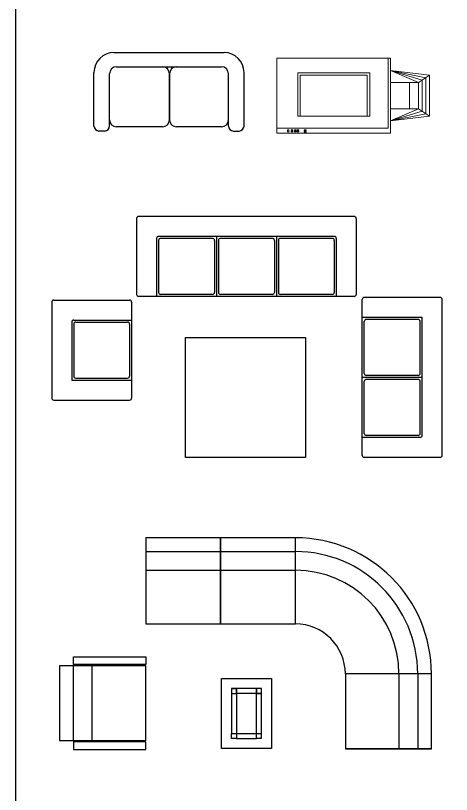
# Model space of a CAD drawing. Header units: millimetres. Extents: x 203.7 to 271.7, y 165.9 to 194.2.
# Drawn here: x 226.74 to 231.11, y 179.6 to 187.39 of the extents above; entities that cross this region are included whole.
import ezdxf

# ---------------------------------------------------------------- set-up
doc = ezdxf.new("R2010")
doc.units = ezdxf.units.MM
doc.layers.add('MUEBLE', color=8, linetype='Continuous')
doc.layers.add('MURO-ACTUALES', color=1, linetype='Continuous')
doc.layers.add('muebles1', color=9, linetype='Continuous', lineweight=15)

# ---------------------------------------------------------------- blocks, each defined once
blk = doc.blocks.new('SALA-02')
at = {"layer": 'MUEBLE'}
for p, q in [((-0.2606, 2.108, -0.075), (-1.0106, 2.108, -0.075)), ((-1.0106, 2.108, -0.075), (-1.0106, 1.9705, -0.075)), ((-0.2606, 1.2455, -0.075), (-0.2606, 2.108, -0.075)), ((0.4894, 2.108, -0.075), (-0.2606, 2.108, -0.075)), ((-0.2606, 2.108, -0.075), (-0.2606, 1.9705, -0.075)), ((0.4894, 1.2455, -0.075), (0.4894, 2.108, -0.075)), ((0.4894, 1.2455, -0.075), (0.4894, 2.108, -0.075)), ((-1.0106, 1.9705, -0.075), (-0.2606, 1.9705, -0.075)), ((-1.0106, 1.9705, -0.075), (-1.0106, 1.783, -0.075)), ((-0.2606, 1.9705, -0.075), (0.4894, 1.9705, -0.075)), ((-0.2606, 1.9705, -0.075), (-0.2606, 1.783, -0.075)), ((-1.0106, 1.783, -0.075), (-0.2606, 1.783, -0.075)), ((-1.0106, 1.783, -0.075), (-1.0106, 1.2455, -0.075)), ((-0.2606, 1.783, -0.075), (-0.2606, 1.2455, -0.075)), ((-0.2606, 1.783, -0.075), (0.4894, 1.783, -0.075)), ((-1.0106, 1.2455, -0.075), (-0.2606, 1.2455, -0.075)), ((-0.2606, 1.2455, -0.075), (0.4894, 1.2455, -0.075)), ((-1.7357, 0.9153, -0.075), (-1.0107, 0.9153, -0.075)), ((-1.7357, 0.8403, -0.075), (-1.7357, 0.9153, -0.075)), ((-1.0107, 0.9153, -0.075), (-1.0107, 0.8403, -0.075)), ((-1.8732, 0.8278, -0.075), (-1.8732, 0.0778, -0.075)), ((-1.0107, 0.8278, -0.075), (-1.8732, 0.8278, -0.075)), ((-1.0107, 0.8403, -0.075), (-1.7357, 0.8403, -0.075)), ((-1.7357, 0.0778, -0.075), (-1.7357, 0.8278, -0.075)), ((-1.5482, 0.0778, -0.075), (-1.5482, 0.8278, -0.075)), ((-1.0107, 0.0778, -0.075), (-1.0107, 0.8278, -0.075)), ((0.9894, 0.7455, -0.075), (0.9894, -0.0045, -0.075)), ((1.5269, 0.7455, -0.075), (0.9894, 0.7455, -0.075)), ((1.5269, 0.7455, -0.075), (1.5269, -0.0045, -0.075)), ((1.7144, 0.7455, -0.075), (1.5269, 0.7455, -0.075)), ((1.7144, 0.7455, -0.075), (1.7144, -0.0045, -0.075)), ((1.8519, 0.7455, -0.075), (1.7144, 0.7455, -0.075)), ((1.8519, -0.0045, -0.075), (1.8519, 0.7455, -0.075)), ((-0.25, 0), (-0.25, 0.7)), ((-0.25, 0.7), (0.25, 0.7)), ((0.25, 0.7), (0.25, 0)), ((-0.15, 0.6, -0.675), (-0.1, 0.6, -0.675)), ((-0.1, 0.6, -0.675), (-0.15, 0.6, -0.675)), ((-0.15, 0.6, -0.675), (-0.15, 0.55, -0.675)), ((-0.15, 0.55, -0.675), (-0.1, 0.55, -0.675)), ((-0.15, 0.55, -0.375), (-0.15, 0.15, -0.375)), ((-0.1, 0.6, -0.675), (-0.1, 0.55, -0.675)), ((-0.1, 0.55, -0.675), (-0.1, 0.6, -0.675)), ((0.1, 0.6, -0.375), (-0.1, 0.6, -0.375)), ((0.15, 0.55, -0.375), (-0.1, 0.55, -0.375)), ((-0.1, 0.55, -0.375), (-0.1, 0.1, -0.375)), ((0.15, 0.6, -0.675), (0.1, 0.6, -0.675)), ((0.1, 0.6, -0.675), (0.1, 0.55, -0.675)), ((0.1, 0.1, -0.375), (0.1, 0.6, -0.375)), ((0.1, 0.55, -0.675), (0.15, 0.55, -0.675)), ((0.15, 0.55, -0.675), (0.15, 0.6, -0.675)), ((0.15, 0.15, -0.375), (0.15, 0.55, -0.375)), ((-0.15, 0.1, -0.675), (-0.15, 0.15, -0.675)), ((-0.15, 0.15, -0.675), (-0.1, 0.15, -0.675)), ((-0.15, 0.15, -0.375), (0.15, 0.15, -0.375)), ((-0.1, 0.1, -0.675), (-0.15, 0.1, -0.675)), ((-0.1, 0.15, -0.675), (-0.1, 0.1, -0.675)), ((-0.1, 0.1, -0.375), (0.1, 0.1, -0.375)), ((0.1, 0.1, -0.675), (0.1, 0.15, -0.675)), ((0.1, 0.15, -0.675), (0.15, 0.15, -0.675)), ((0.15, 0.1, -0.675), (0.1, 0.1, -0.675)), ((0.15, 0.1, -0.675), (0.15, 0.15, -0.675)), ((-1.8732, 0.0778, -0.075), (-1.7357, 0.0778, -0.075)), ((-1.7357, 0.0778, -0.075), (-1.5482, 0.0778, -0.075)), ((-1.0107, 0.0653, -0.075), (-1.7357, 0.0653, -0.075)), ((-1.7357, 0.0653, -0.075), (-1.7357, -0.0097, -0.075)), ((-1.5482, 0.0778, -0.075), (-1.0107, 0.0778, -0.075)), ((-1.0107, -0.0097, -0.075), (-1.0107, 0.0653, -0.075)), ((0.25, 0), (-0.25, 0)), ((-1.7357, -0.0097, -0.075), (-1.0107, -0.0097, -0.075)), ((1.5269, -0.0045, -0.075), (0.9894, -0.0045, -0.075)), ((0.9894, -0.0045, -0.075), (1.8519, -0.0045, -0.075)), ((1.7144, -0.0045, -0.075), (1.5269, -0.0045, -0.075)), ((1.8519, -0.0045, -0.075), (1.7144, -0.0045, -0.075))]:
    blk.add_line(p, q, dxfattribs=at)
for radius in [1.3625, 1.225, 1.0375, 0.5]:
    blk.add_arc((0.4894, 0.7455, -0.075), radius, 0, 90, dxfattribs=at)
blk = doc.blocks.new('SA-2')
at = {"layer": 'MUEBLE'}
blk.add_blockref('SALA-02', (0.0964, -0.5029), dxfattribs=at)
blk = doc.blocks.new('SALA-06')
at = {"layer": 'MUEBLE'}
for p, q in [((-1.0894, 1.5893), (-1.0894, 0.8293)), ((1.0906, 1.6093), (-1.0694, 1.6093)), ((1.1106, 1.5893), (1.1106, 0.8293)), ((0.8906, 1.4093), (-0.8694, 1.4093)), ((-0.2894, 1.4093), (-0.2894, 0.8093)), ((0.3106, 1.4093), (0.3106, 0.8093)), ((-0.8894, 1.3893), (-0.8894, 0.8093)), ((-0.8694, 1.3693), (-0.8694, 0.8493)), ((-0.3294, 1.3893), (-0.8494, 1.3893)), ((-0.3094, 1.3693), (-0.3094, 0.8493)), ((-0.2694, 1.3693), (-0.2694, 0.8493)), ((0.2706, 1.3893), (-0.2494, 1.3893)), ((0.2906, 1.3693), (0.2906, 0.8493)), ((0.3306, 1.3693), (0.3306, 0.8493)), ((0.8706, 1.3893), (0.3506, 1.3893)), ((0.8906, 1.3693), (0.8906, 0.8493)), ((0.9106, 1.3893), (0.9106, 0.8093)), ((1.0906, 0.8093), (-1.0694, 0.8093)), ((-0.3294, 0.8293), (-0.8494, 0.8293)), ((0.2706, 0.8293), (-0.2494, 0.8293)), ((0.8706, 0.8293), (0.3506, 0.8293)), ((1.9518, 0.798), (1.1918, 0.798)), ((-1.9401, 0.752), (-1.9401, -0.208)), ((-1.9201, 0.772), (-1.1601, 0.772)), ((-1.1401, 0.752), (-1.1401, -0.208)), ((1.1718, -0.782), (1.1718, 0.778)), ((1.9718, -0.782), (1.9718, 0.778)), ((-1.7401, 0.552), (-1.7401, -0.028)), ((-1.7201, 0.572), (-1.1401, 0.572)), ((-1.7001, 0.552), (-1.1801, 0.552)), ((1.7718, 0.598), (1.1718, 0.598)), ((1.1918, 0.038), (1.1918, 0.558)), ((1.7318, 0.578), (1.2118, 0.578)), ((1.7518, 0.038), (1.7518, 0.558)), ((1.7718, -0.582), (1.7718, 0.598)), ((-1.7201, 0.532), (-1.7201, 0.012)), ((-1.1601, 0.532), (-1.1601, 0.012)), ((1.7318, 0.018), (1.2118, 0.018)), ((-1.7401, -0.028), (-1.1401, -0.028)), ((-1.7001, -0.008), (-1.1801, -0.008)), ((1.7718, -0.002), (1.1718, -0.002)), ((1.1918, -0.562), (1.1918, -0.042)), ((1.7318, -0.022), (1.2118, -0.022)), ((1.7518, -0.562), (1.7518, -0.042)), ((-1.9201, -0.228), (-1.1601, -0.228)), ((1.7518, -0.602), (1.1718, -0.602)), ((1.7318, -0.582), (1.2118, -0.582)), ((1.9518, -0.802), (1.1918, -0.802))]:
    blk.add_line(p, q, dxfattribs=at)
blk.add_lwpolyline([(-0.5988, 0.398), (0.6012, 0.398), (0.6012, -0.802), (-0.5988, -0.802)], close=True, dxfattribs=at)
for centre, start, end in [((-1.0694, 1.5893), 90, 180), ((1.0906, 1.5893), 0, 90), ((-0.8694, 1.3893), 90, 180), ((0.8906, 1.3893), 0, 90), ((-0.8494, 1.3693), 90, 180), ((-0.3294, 1.3693), 0, 90), ((-0.2494, 1.3693), 90, 180), ((0.2706, 1.3693), 0, 90), ((0.3506, 1.3693), 90, 180), ((0.8706, 1.3693), 0, 90), ((-1.0694, 0.8293), 180, 270), ((-0.8494, 0.8493), 180, 270), ((-0.3294, 0.8493), 270, 0), ((-0.2494, 0.8493), 180, 270), ((0.2706, 0.8493), 270, 0), ((0.3506, 0.8493), 180, 270), ((0.8706, 0.8493), 270, 0), ((1.0906, 0.8293), 270, 0), ((1.1918, 0.778), 90, 180), ((1.9518, 0.778), 0, 90), ((-1.9201, 0.752), 90, 180), ((-1.1601, 0.752), 0, 90), ((-1.7201, 0.552), 90, 180), ((-1.7001, 0.532), 90, 180), ((-1.1801, 0.532), 360, 90), ((1.2118, 0.558), 90, 180), ((1.7318, 0.558), 0, 90), ((-1.7001, 0.012), 180, 270), ((-1.1801, 0.012), 270, 360), ((1.2118, 0.038), 180, 270), ((1.7318, 0.038), 270, 0), ((1.2118, -0.042), 90, 180), ((1.7318, -0.042), 0, 90), ((-1.9201, -0.208), 180, 270), ((-1.1601, -0.208), 270, 0), ((1.2118, -0.562), 180, 270), ((1.7318, -0.562), 270, 0), ((1.7518, -0.582), 270, 0), ((1.1918, -0.782), 180, 270), ((1.9518, -0.782), 270, 0)]:
    blk.add_arc(centre, 0.02, start, end, dxfattribs=at)
blk = doc.blocks.new('SA-6')
at = {"layer": 'MUEBLE'}
blk.add_blockref('SALA-06', (-0.0233, 0.2299), dxfattribs=at)
blk = doc.blocks.new('SOFA-16')
at = {"layer": 'MUEBLE'}
for p, q in [((-0.5516, 0), (0.5516, 0)), ((-0.5253, -0.1425), (0.5253, -0.1425)), ((-0.7516, -0.7357), (-0.7516, -0.2)), ((-0.5953, -0.7357), (-0.5953, -0.2125)), ((0.0047, -0.2022), (0.0047, -0.6785)), ((0.0047, -0.6725), (0.0047, -0.2125)), ((0.5953, -0.7357), (0.5953, -0.2125)), ((0.7516, -0.7357), (0.7516, -0.2)), ((-0.0653, -0.7425), (-0.5253, -0.7425)), ((0.5253, -0.7425), (0.0747, -0.7425)), ((-0.6453, -0.7857), (-0.7016, -0.7857)), ((0.6453, -0.7857), (0.7016, -0.7857))]:
    blk.add_line(p, q, dxfattribs=at)
for centre, radius, start, end in [((0.5516, -0.2), 0.2, 0, 90), ((-0.5516, -0.2), 0.2, 90, 180), ((-0.5253, -0.2125), 0.07, 90, 180), ((-0.0653, -0.2125), 0.07, 0, 90), ((0.0747, -0.2125), 0.07, 90, 180), ((0.5253, -0.2125), 0.07, 0, 90), ((-0.5253, -0.6725), 0.07, 180, 270), ((-0.0653, -0.6725), 0.07, 270, 0), ((0.0747, -0.6725), 0.07, 180, 270), ((0.5253, -0.6725), 0.07, 270, 0), ((-0.7016, -0.7357), 0.05, 180, 270), ((-0.6453, -0.7357), 0.05, 270, 0), ((0.6453, -0.7357), 0.05, 180, 270), ((0.7016, -0.7357), 0.05, 270, 0)]:
    blk.add_arc(centre, radius, start, end, dxfattribs=at)
blk = doc.blocks.new('SO-14')
at = {"layer": 'MUEBLE'}
blk.add_blockref('SOFA-16', (0.0031, 0.4137), dxfattribs=at)
blk = doc.blocks.new('PUCHONA')
at = {"layer": 'muebles1', "color": 8}
for p, q in [((254.454, 408.309), (254.262, 406.744)), ((254.262, 406.744), (254.552, 408.159)), ((254.454, 408.309), (256.089, 408.309)), ((254.454, 408.309), (254.749, 407.859)), ((254.552, 408.159), (255.991, 408.159)), ((255.794, 407.859), (256.089, 408.309)), ((256.28, 406.744), (255.991, 408.159)), ((256.089, 408.309), (256.28, 406.744)), ((254.262, 406.744), (254.65, 408.009)), ((254.262, 406.744), (254.749, 407.859)), ((254.65, 408.009), (255.892, 408.009)), ((254.749, 407.859), (255.794, 407.859)), ((254.749, 407.859), (254.749, 406.744)), ((255.794, 407.859), (255.794, 406.744)), ((256.28, 406.744), (255.794, 407.859)), ((256.28, 406.744), (255.892, 408.009)), ((254.749, 407.502), (255.794, 407.502)), ((253.771, 402.189), (253.771, 406.744)), ((253.771, 406.744), (256.771, 406.744)), ((253.771, 406.644), (256.571, 406.644)), ((256.571, 406.644), (256.571, 402.189)), ((256.771, 406.744), (256.771, 402.189)), ((254.354, 405.909), (254.354, 403.024)), ((254.354, 405.909), (256.089, 405.909)), ((256.089, 405.909), (256.089, 403.024)), ((254.454, 405.809), (254.454, 403.124)), ((254.454, 405.809), (256.089, 405.809)), ((254.454, 403.124), (256.089, 403.124)), ((254.354, 403.024), (256.089, 403.024)), ((253.771, 402.189), (256.771, 402.189))]:
    blk.add_line(p, q, dxfattribs=at)
for points in [[(256.642, 403.362), (256.668, 403.362), (256.668, 403.273), (256.642, 403.273)], [(256.699, 403.362), (256.725, 403.362), (256.725, 403.273), (256.699, 403.273)], [(256.636, 402.995), (256.661, 402.995), (256.661, 403.064), (256.636, 403.064)], [(256.636, 402.887), (256.661, 402.887), (256.661, 402.957), (256.636, 402.957)], [(256.636, 402.76), (256.661, 402.76), (256.661, 402.83), (256.636, 402.83)], [(256.687, 402.995), (256.712, 402.995), (256.712, 403.064), (256.687, 403.064)], [(256.687, 402.887), (256.712, 402.887), (256.712, 402.957), (256.687, 402.957)], [(256.687, 402.76), (256.712, 402.76), (256.712, 402.83), (256.687, 402.83)], [(256.636, 402.665), (256.712, 402.665), (256.712, 402.608), (256.636, 402.608)]]:
    blk.add_lwpolyline(points, close=True, dxfattribs=at)
blk = doc.blocks.new('C-3')
blk.add_blockref('PUCHONA', (-253.381, -408.527))

msp = doc.modelspace()

# ---------------------------------------------------------------- linework, layer by layer
at = {"layer": 'MURO-ACTUALES'}
msp.add_lwpolyline([(226.7444, 166.0528), (248.4444, 166.0528), (248.4444, 194.0528), (226.7444, 194.0528)], close=True, dxfattribs=at)

# ---------------------------------------------------------------- block references
for name, p in [('SA-6', (229.0706, 183.5416)), ('SA-2', (228.9631, 180.5599))]:
    msp.add_blockref(name, p)
msp.add_blockref('SO-14', (228.2789, 186.6073), dxfattribs=at)
at = {"layer": 'MURO-ACTUALES', "xscale": 0.25, "yscale": 0.25, "zscale": 0.25, "rotation": 270}
msp.add_blockref('C-3', (230.9483, 187.0615), dxfattribs=at)

doc.saveas('drawing.dxf')
